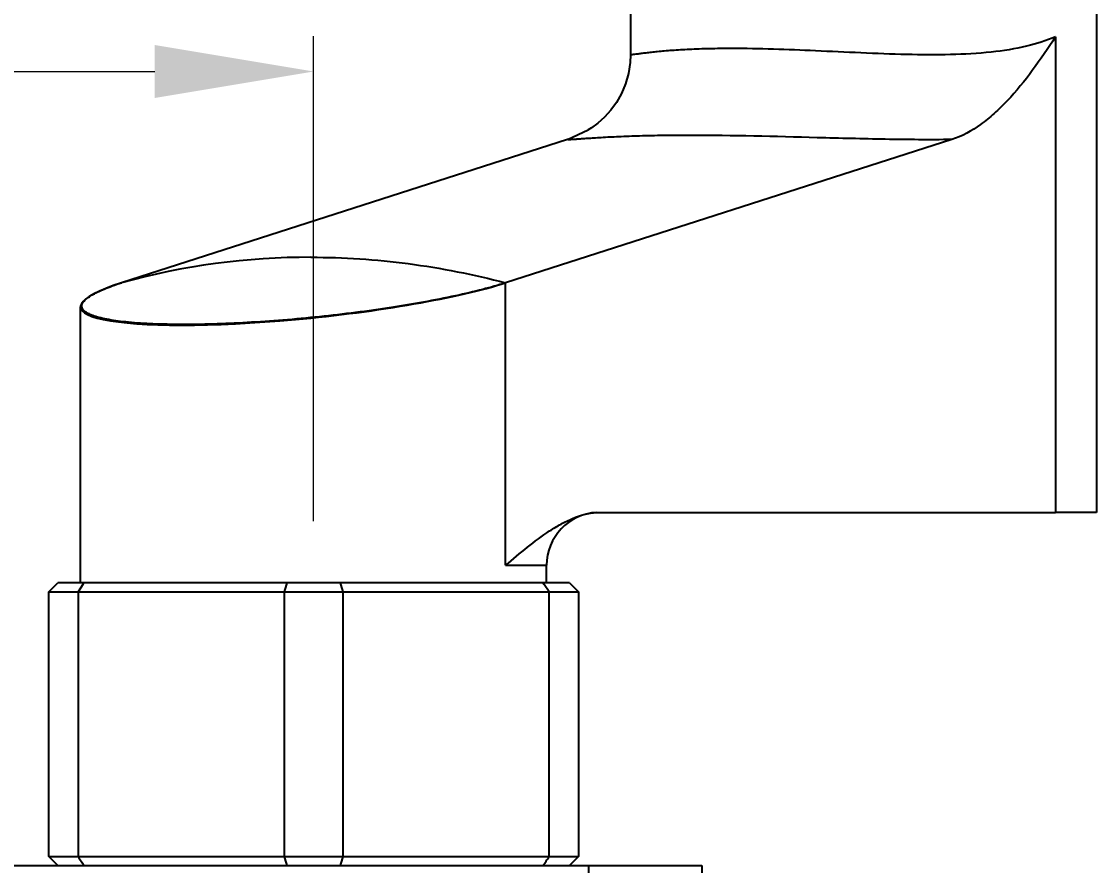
# Model space of a CAD drawing. Header units: millimetres. Extents: x 1122 to 9824, y -1894 to 216.
# Drawn here: x 9004.7 to 9065.6, y 43.3 to 91.1 of the extents above; entities that cross this region are included whole.
import ezdxf

# ---------------------------------------------------------------- set-up
doc = ezdxf.new("R2010")
doc.units = ezdxf.units.MM
doc.header["$LTSCALE"] = 40
doc.layers.add('DEF_LAYER_AXIS', color=7, linetype='Continuous')
doc.layers.add('DEF_LAYER_ROUND_FEAT', color=7, linetype='Continuous')
doc.styles.add('DLB3013-CR2S_시공도$0$Daelim Dimension', font='')
doc.styles.get('DLB3013-CR2S_시공도$0$Daelim Dimension').set_extended_font_data('나눔고딕')
doc.dimstyles.new('DLB3013-CR2S_시공도$0$DEFAULT', dxfattribs={"dimscale": 2, "dimtxt": 2, "dimasz": 2, "dimexe": 0, "dimexo": 2, "dimgap": 1, "dimtad": 1, "dimdec": 1, "dimzin": 9, "dimdsep": 46, "dimtxsty": 'DLB3013-CR2S_시공도$0$Daelim Dimension', "dimcen": 0.5, "dimclrd": 252, "dimclre": 252, "dimclrt": 3, "dimadec": 1, "dimazin": 0, "dimtfac": 1, "dimtdec": 1, "dimtix": 1, "dimtmove": 0, "dimatfit": 3, "dimfxl": 1, "dimtolj": 1, "dimtzin": 1, "dimlwd": 9, "dimlwe": 9, "dimarcsym": 0})

# ---------------------------------------------------------------- blocks, each defined once
blk = doc.blocks.new('*D11')
at = {"color": 5, "lineweight": 9, "ltscale": 0.5, "transparency": 16777216}
for p, q in [((8911.232, 62.816), (8911.232, 90.282)), ((9021.232, 62.816), (9021.232, 90.282)), ((8920.232, 88.282), (9012.232, 88.282))]:
    blk.add_line(p, q, dxfattribs=at)
at = {"color": 5, "ltscale": 0.5, "transparency": 16777216}
for points in [[(8920.232, 89.782), (8920.232, 86.782), (8911.232, 88.282)], [(9012.232, 89.782), (9012.232, 86.782), (9021.232, 88.282)]]:
    blk.add_solid(points, dxfattribs=at)
at = {"layer": 'Defpoints', "color": 0, "ltscale": 0.5, "transparency": 16777216}
for p in [(9021.232, 88.282), (8911.232, 58.816), (9021.232, 58.816)]:
    blk.add_point(p, dxfattribs=at)
at = {"color": 7, "ltscale": 0.5, "transparency": 16777216, "insert": (8966.232, 95.69), "char_height": 10, "attachment_point": 5, "style": 'DLB3013-CR2S_시공도$0$Daelim Dimension'}
blk.add_mtext('\\A1;110', dxfattribs=at)

msp = doc.modelspace()

# ---------------------------------------------------------------- linework, layer by layer
at = {"color": 7, "linetype": 'Continuous'}
for p, q in [((9008.032, 59.316), (9008.032, 74.962)), ((9065.584, 63.316), (9063.263, 63.316)), ((9034.432, 59.316), (9034.432, 60.316)), ((9006.232, 58.816), (9006.732, 59.316)), ((9035.732, 59.316), (9006.732, 59.316)), ((9008.165, 59.225), (9007.884, 58.816)), ((9008.228, 59.316), (9008.165, 59.225)), ((9034.299, 59.225), (9034.237, 59.316)), ((9034.58, 58.816), (9034.299, 59.225)), ((9035.732, 59.316), (9036.232, 58.816)), ((9006.232, 43.816), (9006.232, 58.816)), ((9006.232, 58.816), (9036.232, 58.816)), ((9007.884, 58.816), (9007.884, 43.816)), ((9019.58, 43.816), (9019.58, 58.816)), ((9022.884, 58.816), (9022.884, 43.816)), ((9034.58, 43.816), (9034.58, 58.816)), ((9036.232, 58.816), (9036.232, 43.816)), ((8889.232, 43.316), (9043.232, 43.316)), ((9006.232, 43.816), (9036.232, 43.816)), ((9006.732, 43.316), (9006.232, 43.816)), ((9036.232, 43.816), (9035.732, 43.316)), ((9043.232, 43.316), (9043.232, 22.81))]:
    msp.add_line(p, q, dxfattribs=at)
for centre, radius, start, end in [((9021.032, 37.622), 40.14, 89.92648, 105.42745), ((8838.449, 115.702), 189.854, 342.56461, 342.72271), ((9204.015, 115.702), 189.854, 197.27729, 197.43539), ((9251.161, 210.69), 295.009, 214.44788, 214.56572), ((8838.449, -13.07), 189.854, 17.27729, 17.43539), ((9204.015, -13.07), 189.854, 162.56461, 162.72271), ((8791.304, 210.69), 295.009, 325.43428, 325.55212)]:
    msp.add_arc(centre, radius, start, end, dxfattribs=at)
msp.add_ellipse((9021.232, 76.316), major_axis=(13.198, 1.39), ratio=0.148233, start_param=8.807028, end_param=11.948621, dxfattribs=at)
for points, knots in [([(9021.083, 77.763), (9022.924, 77.763), (9026.642, 77.514), (9030.298, 76.791), (9032.111, 76.316)], [0, 0, 0, 0, 0.495492, 1, 1, 1, 1]), ([(9008.101, 74.97), (9008.097, 75.021), (9008.12, 75.137), (9008.234, 75.298), (9008.416, 75.46), (9008.669, 75.626), (9008.992, 75.797), (9009.385, 75.971), (9009.846, 76.148), (9010.177, 76.26), (9010.354, 76.316)], [0, 0, 0, 0, 0.056129, 0.124849, 0.212953, 0.323425, 0.457402, 0.615139, 0.796302, 1, 1, 1, 1]), ([(9032.111, 76.316), (9031.682, 76.179), (9030.742, 75.914), (9028.592, 75.412), (9025.511, 74.866), (9022.241, 74.449), (9019.51, 74.195), (9017.494, 74.056), (9015.572, 73.972), (9013.792, 73.945), (9012.198, 73.976), (9011.004, 74.051), (9010.174, 74.144), (9009.651, 74.223), (9009.2, 74.316), (9008.825, 74.42), (9008.525, 74.535), (9008.301, 74.662), (9008.151, 74.802), (9008.105, 74.917), (9008.101, 74.97)], [0, 0, 0, 0, 0.055128, 0.119654, 0.270609, 0.438426, 0.523589, 0.606804, 0.686037, 0.759361, 0.825016, 0.881459, 0.905827, 0.927455, 0.946251, 0.96217, 0.975226, 0.985551, 0.993517, 1, 1, 1, 1]), ([(9038.009, 15.307), (9038.006, 15.308), (9038.004, 15.319), (9037.999, 15.337), (9037.995, 15.37), (9037.989, 15.414), (9037.983, 15.472), (9037.973, 15.574), (9037.96, 15.737), (9037.943, 15.973), (9037.922, 16.267), (9037.898, 16.619), (9037.871, 17.033), (9037.84, 17.51), (9037.79, 18.277), (9037.717, 19.402), (9037.618, 20.952), (9037.503, 22.761), (9037.378, 24.815), (9037.252, 27.087), (9037.132, 29.543), (9036.987, 33.073), (9036.86, 37.68), (9036.822, 41.417), (9036.816, 43.316)], [0, 0, 0, 0, 0.000304, 0.001022, 0.002172, 0.003768, 0.005818, 0.008333, 0.014795, 0.023226, 0.033698, 0.046282, 0.061048, 0.07807, 0.097416, 0.143279, 0.198691, 0.263497, 0.337249, 0.418833, 0.506947, 0.600229, 0.796817, 1, 1, 1, 1])]:
    msp.add_open_spline(points, degree=3, knots=knots, dxfattribs=at)
at = {"layer": 'DEF_LAYER_AXIS', "color": 7, "linetype": 'Continuous'}
for p, q in [((9039.184, 94.316), (9039.184, 89.235)), ((9065.584, 94.316), (9065.584, 63.316))]:
    msp.add_line(p, q, dxfattribs=at)
at = {"layer": 'DEF_LAYER_ROUND_FEAT', "color": 7, "linetype": 'Continuous'}
for p, q in [((9063.263, 90.25), (9063.263, 63.316)), ((9035.623, 84.428), (9036.787, 84.97)), ((9035.623, 84.428), (9010.354, 76.316)), ((9057.38, 84.428), (9032.111, 76.316)), ((9032.111, 60.316), (9032.111, 76.316)), ((9037.255, 63.31), (9037.43, 63.316)), ((9037.43, 63.316), (9063.263, 63.316)), ((9032.111, 60.316), (9034.432, 60.316))]:
    msp.add_line(p, q, dxfattribs=at)
msp.add_lwpolyline([(9039.184, 89.235), (9039.165, 88.794), (9039.071, 88.175), (9038.905, 87.587), (9038.675, 87.037), (9038.392, 86.535), (9038.066, 86.085), (9037.712, 85.694), (9037.342, 85.36), (9036.968, 85.085), (9036.787, 84.97)], dxfattribs=at)
msp.add_arc((9037.432, 60.316), 3, 93.30575, 180, dxfattribs=at)
for points, knots in [([(9063.263, 90.25), (9062.738, 90.018), (9061.534, 89.645), (9059.534, 89.337), (9057.258, 89.214), (9054.795, 89.231), (9052.242, 89.331), (9048.937, 89.493), (9046.492, 89.583), (9044.908, 89.583)], [0, 0, 0, 0, 0.093125, 0.203233, 0.327911, 0.46287, 0.602956, 0.742743, 1, 1, 1, 1]), ([(9063.263, 90.25), (9062.843, 89.598), (9061.998, 88.345), (9060.824, 86.898), (9059.813, 85.904), (9058.809, 85.088), (9057.966, 84.616), (9057.38, 84.428)], [0, 0, 0, 0, 0.276346, 0.538497, 0.662468, 0.780889, 1, 1, 1, 1]), ([(9044.908, 89.583), (9044.488, 89.583), (9043.691, 89.575), (9042.564, 89.537), (9041.714, 89.487), (9041.109, 89.439), (9040.717, 89.402), (9040.367, 89.365), (9040.061, 89.33), (9039.8, 89.297), (9039.586, 89.268), (9039.417, 89.246), (9039.298, 89.231), (9039.226, 89.227), (9039.194, 89.227), (9039.184, 89.232), (9039.184, 89.235)], [0, 0, 0, 0, 0.219429, 0.416589, 0.58871, 0.664607, 0.733355, 0.7947, 0.848402, 0.894244, 0.932022, 0.961558, 0.982699, 0.995355, 0.998552, 1, 1, 1, 1]), ([(9042.582, 84.664), (9042.075, 84.664), (9041.113, 84.658), (9039.756, 84.631), (9038.576, 84.59), (9037.71, 84.546), (9037.116, 84.51), (9036.747, 84.486), (9036.431, 84.464), (9036.167, 84.445), (9035.957, 84.431), (9035.799, 84.422), (9035.7, 84.419), (9035.647, 84.422), (9035.63, 84.425), (9035.623, 84.428)], [0, 0, 0, 0, 0.218546, 0.414281, 0.584528, 0.727182, 0.787669, 0.840738, 0.886288, 0.924248, 0.954578, 0.977269, 0.992354, 0.997082, 1, 1, 1, 1]), ([(9057.38, 84.428), (9056.127, 84.412), (9053.587, 84.433), (9048.656, 84.563), (9044.976, 84.664), (9042.582, 84.664)], [0, 0, 0, 0, 0.253989, 0.514788, 1, 1, 1, 1]), ([(9032.111, 60.316), (9032.519, 60.66), (9033.326, 61.339), (9034.37, 62.126), (9035.238, 62.657), (9036.096, 63.083), (9036.792, 63.284), (9037.255, 63.311)], [0, 0, 0, 0, 0.265277, 0.523834, 0.648689, 0.769769, 1, 1, 1, 1])]:
    msp.add_open_spline(points, degree=3, knots=knots, dxfattribs=at)

# ---------------------------------------------------------------- dimensions: what is measured, and where the dimension line sits
at = {"color": 5, "ltscale": 0.5}
dim = msp.add_linear_dim(base=(9021.232, 88.282), p1=(8911.232, 58.816), p2=(9021.232, 58.816), dimstyle='DLB3013-CR2S_시공도$0$DEFAULT', override={"dimtxt": 5, "dimasz": 4.5, "dimexe": 1, "dimdec": 0, "dimclrd": 5, "dimclre": 5, "dimclrt": 7}, dxfattribs=at)
dim.commit()
dim.dimension.update_dxf_attribs({"geometry": '*D11', "text_midpoint": (8966.232, 95.69)})

doc.saveas('drawing.dxf')
